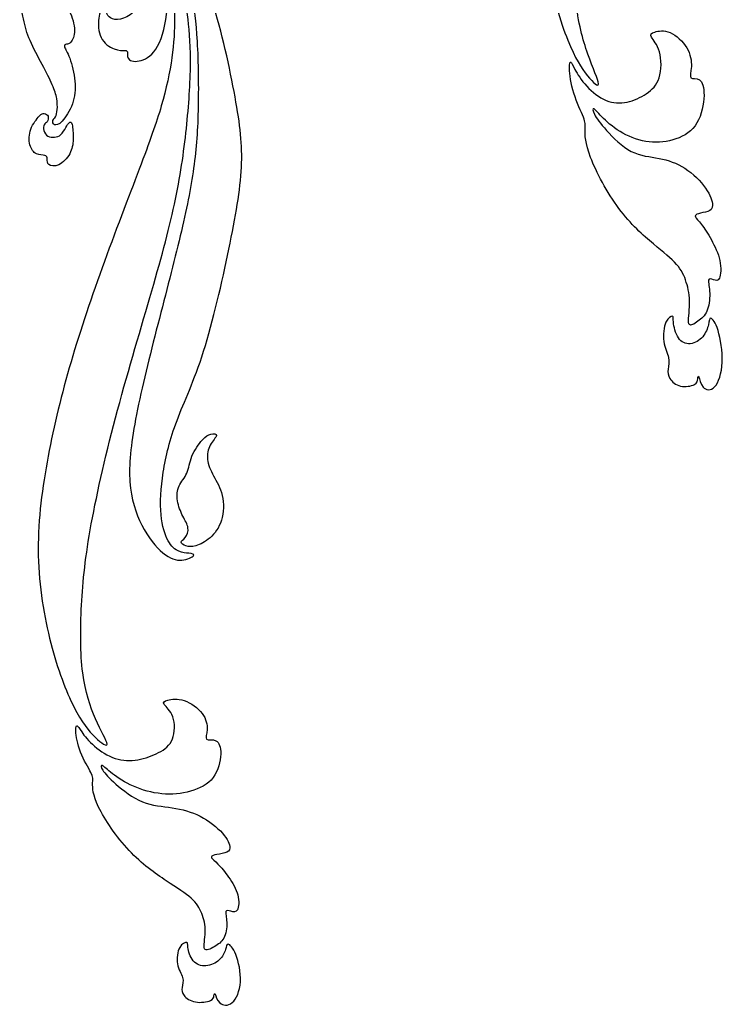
# Model space of a CAD drawing. Extents: x -9.5 to 9.2, y -1.7 to 27.8.
# Drawn here: x -3.43 to 2.39, y 5.19 to 13.33 of the extents above; entities that cross this region are included whole.
import ezdxf

# ---------------------------------------------------------------- set-up
doc = ezdxf.new("R2010")
doc.units = 0
doc.header["$MEASUREMENT"] = 0
doc.layers.add('LAYER_1', color=7, linetype='CONTINUOUS')

msp = doc.modelspace()

# ---------------------------------------------------------------- linework, layer by layer
at = {"layer": 'LAYER_1', "color": 250}
for points, knots in [([(1.53149, 20.9647), (1.53225, 21.03398), (1.57915, 21.00722), (1.64874, 20.93126), (1.64874, 20.93126), (1.71834, 20.8553), (1.81063, 20.73013), (1.90064, 20.57916), (1.90064, 20.57916), (1.99066, 20.42819), (2.07841, 20.25141), (2.15291, 19.98054), (2.15291, 19.98054), (2.22742, 19.70965), (2.2887, 19.34465), (2.32841, 19.06947), (2.32841, 19.06947), (2.36813, 18.79429), (2.38628, 18.60892), (2.37759, 18.38868), (2.37759, 18.38868), (2.36889, 18.16844), (2.33333, 17.91332), (2.28114, 17.59562), (2.28114, 17.59562), (2.22894, 17.27791), (2.1601, 16.89762), (2.08748, 16.60811), (2.08748, 16.60811), (2.01487, 16.3186), (1.93846, 16.11985), (1.884, 15.93831), (1.884, 15.93831), (1.82954, 15.75676), (1.79701, 15.59242), (1.7781, 15.4381), (1.7781, 15.4381), (1.75919, 15.28379), (1.75389, 15.13951), (1.76183, 15.02629), (1.76183, 15.02629), (1.76977, 14.91306), (1.79095, 14.83089), (1.81591, 14.77452), (1.81591, 14.77452), (1.84088, 14.71815), (1.86963, 14.68757), (1.89724, 14.6718), (1.89724, 14.6718), (1.92485, 14.65604), (1.95132, 14.65508), (1.97515, 14.65221), (1.97515, 14.65221), (1.99898, 14.64934), (2.02016, 14.64457), (2.01146, 14.62976), (2.01146, 14.62976), (2.00276, 14.61495), (1.96419, 14.59011), (1.92107, 14.58628), (1.92107, 14.58628), (1.87795, 14.58246), (1.83029, 14.59966), (1.7762, 14.65603), (1.7762, 14.65603), (1.72212, 14.7124), (1.6616, 14.80795), (1.61433, 14.92452), (1.61433, 14.92452), (1.56705, 15.04109), (1.533, 15.17869), (1.52355, 15.34351), (1.52355, 15.34351), (1.5141, 15.50833), (1.52923, 15.7004), (1.56667, 15.94978), (1.56667, 15.94978), (1.60412, 16.19916), (1.66388, 16.50588), (1.72552, 16.81067), (1.72552, 16.81067), (1.78718, 17.11548), (1.85072, 17.41837), (1.89988, 17.67635), (1.89988, 17.67635), (1.94905, 17.93434), (1.98385, 18.14742), (2.00692, 18.34377), (2.00692, 18.34377), (2.03, 18.54012), (2.04134, 18.71976), (2.0455, 18.93713), (2.0455, 18.93713), (2.04966, 19.1545), (2.04663, 19.40963), (2.03794, 19.60502), (2.03794, 19.60502), (2.02924, 19.80042), (2.01486, 19.93611), (1.99709, 20.03596), (1.99709, 20.03596), (1.97932, 20.13581), (1.95813, 20.19983), (1.94414, 20.2304), (1.94414, 20.2304), (1.93014, 20.26098), (1.92333, 20.25811), (1.9222, 20.23852), (1.9222, 20.23852), (1.92107, 20.21894), (1.92561, 20.18262), (1.93355, 20.12243), (1.93355, 20.12243), (1.9415, 20.06223), (1.95284, 19.97815), (1.96419, 19.86349), (1.96419, 19.86349), (1.97553, 19.74883), (1.98688, 19.60359), (1.98726, 19.42444), (1.98726, 19.42444), (1.98764, 19.24528), (1.97704, 19.03221), (1.95889, 18.80575), (1.95889, 18.80575), (1.94074, 18.5793), (1.91501, 18.33946), (1.87228, 18.07909), (1.87228, 18.07909), (1.82954, 17.81872), (1.76978, 17.5378), (1.69073, 17.1924), (1.69073, 17.1924), (1.61168, 16.84699), (1.51334, 16.43707), (1.42862, 16.03768), (1.42862, 16.03768), (1.3439, 15.63828), (1.27279, 15.24939), (1.22741, 14.93646), (1.22741, 14.93646), (1.18202, 14.62354), (1.16234, 14.38657), (1.15251, 14.15153), (1.15251, 14.15153), (1.14267, 13.91648), (1.14267, 13.68334), (1.16159, 13.49654), (1.16159, 13.49654), (1.1805, 13.30974), (1.21832, 13.16928), (1.25993, 13.0508), (1.25993, 13.0508), (1.30153, 12.93232), (1.34692, 12.83581), (1.34805, 12.80571), (1.34805, 12.80571), (1.34919, 12.77561), (1.30607, 12.81192), (1.25728, 12.87211), (1.25728, 12.87211), (1.20849, 12.93231), (1.15403, 13.0164), (1.09427, 13.16545), (1.09427, 13.16545), (1.03451, 13.31451), (0.96945, 13.52854), (0.91726, 13.7827), (0.91726, 13.7827), (0.86507, 14.03687), (0.82572, 14.33116), (0.82081, 14.63023), (0.82081, 14.63023), (0.81589, 14.9293), (0.8454, 15.23315), (0.88851, 15.53509), (0.88851, 15.53509), (0.93163, 15.83702), (0.98837, 16.13706), (1.05871, 16.44711), (1.05871, 16.44711), (1.12906, 16.75717), (1.21303, 17.07726), (1.30947, 17.41407), (1.30947, 17.41407), (1.40592, 17.75088), (1.51485, 18.10442), (1.59466, 18.37052), (1.59466, 18.37052), (1.67446, 18.63663), (1.72515, 18.81531), (1.76372, 18.983), (1.76372, 18.983), (1.8023, 19.15069), (1.82878, 19.30739), (1.84466, 19.4488), (1.84466, 19.4488), (1.86055, 19.59022), (1.86585, 19.71635), (1.86548, 19.83291), (1.86548, 19.83291), (1.86509, 19.94948), (1.85904, 20.05651), (1.84807, 20.14871), (1.84807, 20.14871), (1.8371, 20.24091), (1.82121, 20.31831), (1.80646, 20.36847), (1.80646, 20.36847), (1.79172, 20.41863), (1.7781, 20.44156), (1.77053, 20.44681), (1.77053, 20.44681), (1.76297, 20.45207), (1.76146, 20.43965), (1.76561, 20.40621), (1.76561, 20.40621), (1.76978, 20.37277), (1.77962, 20.3183), (1.79134, 20.24569), (1.79134, 20.24569), (1.80306, 20.17307), (1.81668, 20.08229), (1.81176, 19.96237), (1.81176, 19.96237), (1.80684, 19.84246), (1.78339, 19.6934), (1.74898, 19.59547), (1.74898, 19.59547), (1.71456, 19.49753), (1.66917, 19.45071), (1.6253, 19.42874), (1.6253, 19.42874), (1.58143, 19.40676), (1.53906, 19.40963), (1.52015, 19.4273), (1.52015, 19.4273), (1.50124, 19.44498), (1.50578, 19.47747), (1.50541, 19.49562), (1.50541, 19.49562), (1.50502, 19.51378), (1.49972, 19.51761), (1.48309, 19.51808), (1.48309, 19.51808), (1.46645, 19.51856), (1.43845, 19.51568), (1.4029, 19.53288), (1.4029, 19.53288), (1.36735, 19.55008), (1.32423, 19.58735), (1.30229, 19.64372), (1.30229, 19.64372), (1.28036, 19.7001), (1.2796, 19.77559), (1.28527, 19.831), (1.28527, 19.831), (1.29094, 19.88642), (1.30305, 19.92178), (1.3125, 19.93324), (1.3125, 19.93324), (1.32195, 19.94471), (1.32877, 19.93228), (1.33331, 19.91795), (1.33331, 19.91795), (1.33784, 19.90362), (1.34011, 19.88737), (1.34767, 19.87017), (1.34767, 19.87017), (1.35524, 19.85297), (1.3681, 19.83482), (1.38966, 19.82528), (1.38966, 19.82528), (1.41121, 19.81572), (1.44148, 19.81476), (1.47438, 19.83005), (1.47438, 19.83005), (1.50729, 19.84534), (1.54284, 19.87687), (1.57197, 19.91986), (1.57197, 19.91986), (1.60109, 19.96286), (1.62378, 20.01734), (1.63815, 20.08135), (1.63815, 20.08135), (1.65253, 20.14537), (1.65858, 20.21894), (1.65442, 20.30111), (1.65442, 20.30111), (1.65026, 20.38328), (1.63589, 20.47406), (1.60601, 20.60209), (1.60601, 20.60209), (1.57612, 20.73013), (1.53074, 20.89543), (1.53149, 20.9647)], [0, 0, 0, 0, 0.0133333, 0.0133333, 0.0133333, 0.0133333, 0.0266667, 0.0266667, 0.0266667, 0.0266667, 0.04, 0.04, 0.04, 0.04, 0.0533333, 0.0533333, 0.0533333, 0.0533333, 0.0666667, 0.0666667, 0.0666667, 0.0666667, 0.08, 0.08, 0.08, 0.08, 0.0933333, 0.0933333, 0.0933333, 0.0933333, 0.1066667, 0.1066667, 0.1066667, 0.1066667, 0.12, 0.12, 0.12, 0.12, 0.1333333, 0.1333333, 0.1333333, 0.1333333, 0.1466667, 0.1466667, 0.1466667, 0.1466667, 0.16, 0.16, 0.16, 0.16, 0.1733333, 0.1733333, 0.1733333, 0.1733333, 0.1866667, 0.1866667, 0.1866667, 0.1866667, 0.2, 0.2, 0.2, 0.2, 0.2133333, 0.2133333, 0.2133333, 0.2133333, 0.2266667, 0.2266667, 0.2266667, 0.2266667, 0.24, 0.24, 0.24, 0.24, 0.2533333, 0.2533333, 0.2533333, 0.2533333, 0.2666667, 0.2666667, 0.2666667, 0.2666667, 0.28, 0.28, 0.28, 0.28, 0.2933333, 0.2933333, 0.2933333, 0.2933333, 0.3066667, 0.3066667, 0.3066667, 0.3066667, 0.32, 0.32, 0.32, 0.32, 0.3333333, 0.3333333, 0.3333333, 0.3333333, 0.3466667, 0.3466667, 0.3466667, 0.3466667, 0.36, 0.36, 0.36, 0.36, 0.3733333, 0.3733333, 0.3733333, 0.3733333, 0.3866667, 0.3866667, 0.3866667, 0.3866667, 0.4, 0.4, 0.4, 0.4, 0.4133333, 0.4133333, 0.4133333, 0.4133333, 0.4266667, 0.4266667, 0.4266667, 0.4266667, 0.44, 0.44, 0.44, 0.44, 0.4533333, 0.4533333, 0.4533333, 0.4533333, 0.4666667, 0.4666667, 0.4666667, 0.4666667, 0.48, 0.48, 0.48, 0.48, 0.4933333, 0.4933333, 0.4933333, 0.4933333, 0.5066667, 0.5066667, 0.5066667, 0.5066667, 0.52, 0.52, 0.52, 0.52, 0.5333333, 0.5333333, 0.5333333, 0.5333333, 0.5466667, 0.5466667, 0.5466667, 0.5466667, 0.56, 0.56, 0.56, 0.56, 0.5733333, 0.5733333, 0.5733333, 0.5733333, 0.5866667, 0.5866667, 0.5866667, 0.5866667, 0.6, 0.6, 0.6, 0.6, 0.6133333, 0.6133333, 0.6133333, 0.6133333, 0.6266667, 0.6266667, 0.6266667, 0.6266667, 0.64, 0.64, 0.64, 0.64, 0.6533333, 0.6533333, 0.6533333, 0.6533333, 0.6666667, 0.6666667, 0.6666667, 0.6666667, 0.68, 0.68, 0.68, 0.68, 0.6933333, 0.6933333, 0.6933333, 0.6933333, 0.7066667, 0.7066667, 0.7066667, 0.7066667, 0.72, 0.72, 0.72, 0.72, 0.7333333, 0.7333333, 0.7333333, 0.7333333, 0.7466667, 0.7466667, 0.7466667, 0.7466667, 0.76, 0.76, 0.76, 0.76, 0.7733333, 0.7733333, 0.7733333, 0.7733333, 0.7866667, 0.7866667, 0.7866667, 0.7866667, 0.8, 0.8, 0.8, 0.8, 0.8133333, 0.8133333, 0.8133333, 0.8133333, 0.8266667, 0.8266667, 0.8266667, 0.8266667, 0.84, 0.84, 0.84, 0.84, 0.8533333, 0.8533333, 0.8533333, 0.8533333, 0.8666667, 0.8666667, 0.8666667, 0.8666667, 0.88, 0.88, 0.88, 0.88, 0.8933333, 0.8933333, 0.8933333, 0.8933333, 0.9066667, 0.9066667, 0.9066667, 0.9066667, 0.92, 0.92, 0.92, 0.92, 0.9333333, 0.9333333, 0.9333333, 0.9333333, 0.9466667, 0.9466667, 0.9466667, 0.9466667, 0.96, 0.96, 0.96, 0.96, 0.9733333, 0.9733333, 0.9733333, 0.9733333, 1, 1, 1, 1]), ([(-2.87937, 14.30472), (-2.93477, 14.30798), (-2.99996, 14.30635), (-3.05455, 14.28762), (-3.05455, 14.28762), (-3.10913, 14.26888), (-3.15314, 14.23302), (-3.18939, 14.20084), (-3.18939, 14.20084), (-3.22565, 14.16866), (-3.25417, 14.14014), (-3.26965, 14.13199), (-3.26965, 14.13199), (-3.28513, 14.12384), (-3.28758, 14.13607), (-3.27862, 14.16132), (-3.27862, 14.16132), (-3.26965, 14.18658), (-3.24928, 14.22488), (-3.21099, 14.26725), (-3.21099, 14.26725), (-3.1727, 14.30961), (-3.11647, 14.35606), (-3.04273, 14.38376), (-3.04273, 14.38376), (-2.96899, 14.41146), (-2.87774, 14.42043), (-2.79423, 14.41921), (-2.79423, 14.41921), (-2.71071, 14.41799), (-2.63494, 14.40657), (-2.57179, 14.38947), (-2.57179, 14.38947), (-2.50865, 14.37236), (-2.45812, 14.34954), (-2.38317, 14.28477), (-2.38317, 14.28477), (-2.30821, 14.21999), (-2.2088, 14.11325), (-2.11185, 13.98451), (-2.11185, 13.98451), (-2.01489, 13.85577), (-1.92037, 13.70503), (-1.84012, 13.47404), (-1.84012, 13.47404), (-1.75986, 13.24304), (-1.69386, 12.93178), (-1.65109, 12.69712), (-1.65109, 12.69712), (-1.60831, 12.46246), (-1.58876, 12.30439), (-1.59812, 12.11658), (-1.59812, 12.11658), (-1.60749, 11.92876), (-1.64579, 11.71121), (-1.70201, 11.44029), (-1.70201, 11.44029), (-1.75823, 11.16937), (-1.83238, 10.84507), (-1.9106, 10.59819), (-1.9106, 10.59819), (-1.98881, 10.35131), (-2.07111, 10.18182), (-2.12977, 10.02701), (-2.12977, 10.02701), (-2.18843, 9.8722), (-2.22347, 9.73205), (-2.24384, 9.60047), (-2.24384, 9.60047), (-2.26421, 9.46888), (-2.26991, 9.34584), (-2.26136, 9.24929), (-2.26136, 9.24929), (-2.25281, 9.15273), (-2.22999, 9.08266), (-2.2031, 9.03459), (-2.2031, 9.03459), (-2.17622, 8.98652), (-2.14525, 8.96044), (-2.11551, 8.94699), (-2.11551, 8.94699), (-2.08577, 8.93355), (-2.05725, 8.93274), (-2.03159, 8.93029), (-2.03159, 8.93029), (-2.00593, 8.92785), (-1.98311, 8.92377), (-1.99247, 8.91115), (-1.99247, 8.91115), (-2.00185, 8.89852), (-2.04341, 8.87733), (-2.08985, 8.87407), (-2.08985, 8.87407), (-2.13629, 8.87081), (-2.18762, 8.88548), (-2.24587, 8.93355), (-2.24587, 8.93355), (-2.30413, 8.98162), (-2.36932, 9.06311), (-2.42024, 9.16251), (-2.42024, 9.16251), (-2.47116, 9.26191), (-2.50783, 9.37925), (-2.51802, 9.5198), (-2.51802, 9.5198), (-2.5282, 9.66035), (-2.5119, 9.82413), (-2.47157, 10.03679), (-2.47157, 10.03679), (-2.43124, 10.24946), (-2.36687, 10.51101), (-2.30047, 10.77093), (-2.30047, 10.77093), (-2.23407, 11.03085), (-2.16562, 11.28914), (-2.11266, 11.50914), (-2.11266, 11.50914), (-2.0597, 11.72914), (-2.02222, 11.91084), (-1.99737, 12.07828), (-1.99737, 12.07828), (-1.97252, 12.24572), (-1.9603, 12.3989), (-1.95582, 12.58427), (-1.95582, 12.58427), (-1.95133, 12.76963), (-1.95459, 12.98719), (-1.96396, 13.15382), (-1.96396, 13.15382), (-1.97333, 13.32045), (-1.98881, 13.43615), (-2.00796, 13.52129), (-2.00796, 13.52129), (-2.02711, 13.60644), (-2.04993, 13.66104), (-2.065, 13.68711), (-2.065, 13.68711), (-2.08007, 13.71318), (-2.0874, 13.71074), (-2.08862, 13.69403), (-2.08862, 13.69403), (-2.08985, 13.67733), (-2.08496, 13.64636), (-2.07641, 13.59503), (-2.07641, 13.59503), (-2.06785, 13.5437), (-2.05563, 13.472), (-2.04341, 13.37423), (-2.04341, 13.37423), (-2.03119, 13.27645), (-2.01896, 13.15259), (-2.01855, 12.99982), (-2.01855, 12.99982), (-2.01814, 12.84704), (-2.02956, 12.66534), (-2.04911, 12.47224), (-2.04911, 12.47224), (-2.06866, 12.27913), (-2.09637, 12.07461), (-2.1424, 11.85258), (-2.1424, 11.85258), (-2.18843, 11.63055), (-2.2528, 11.39099), (-2.33794, 11.09644), (-2.33794, 11.09644), (-2.42309, 10.80189), (-2.52901, 10.45234), (-2.62027, 10.11175), (-2.62027, 10.11175), (-2.71152, 9.77117), (-2.78812, 9.43954), (-2.837, 9.1727), (-2.837, 9.1727), (-2.88589, 8.90585), (-2.90708, 8.70377), (-2.91766, 8.50334), (-2.91766, 8.50334), (-2.92826, 8.3029), (-2.92826, 8.10408), (-2.90789, 7.94479), (-2.90789, 7.94479), (-2.88752, 7.7855), (-2.84677, 7.66572), (-2.80196, 7.56468), (-2.80196, 7.56468), (-2.75715, 7.46365), (-2.70826, 7.38135), (-2.70705, 7.35568), (-2.70705, 7.35568), (-2.70582, 7.33001), (-2.75227, 7.36098), (-2.80481, 7.41231), (-2.80481, 7.41231), (-2.85737, 7.46364), (-2.91604, 7.53535), (-2.9804, 7.66246), (-2.9804, 7.66246), (-3.04477, 7.78957), (-3.11484, 7.97208), (-3.17106, 8.18882), (-3.17106, 8.18882), (-3.22728, 8.40556), (-3.26965, 8.65652), (-3.27495, 8.91155), (-3.27495, 8.91155), (-3.28025, 9.16658), (-3.24846, 9.42569), (-3.20202, 9.68317), (-3.20202, 9.68317), (-3.15558, 9.94064), (-3.09447, 10.1965), (-3.0187, 10.4609), (-3.0187, 10.4609), (-2.94292, 10.7253), (-2.85248, 10.99826), (-2.7486, 11.28548), (-2.7486, 11.28548), (-2.64471, 11.57269), (-2.52738, 11.87417), (-2.44143, 12.10109), (-2.44143, 12.10109), (-2.35547, 12.32801), (-2.30087, 12.48038), (-2.25932, 12.62338), (-2.25932, 12.62338), (-2.21777, 12.76637), (-2.18925, 12.90001), (-2.17214, 13.0206), (-2.17214, 13.0206), (-2.15503, 13.14119), (-2.14932, 13.24874), (-2.14973, 13.34815), (-2.14973, 13.34815), (-2.15014, 13.44756), (-2.15666, 13.53881), (-2.16847, 13.61744), (-2.16847, 13.61744), (-2.18028, 13.69607), (-2.1974, 13.76207), (-2.21329, 13.80484), (-2.21329, 13.80484), (-2.22917, 13.84762), (-2.24384, 13.86718), (-2.25199, 13.87166), (-2.25199, 13.87166), (-2.26014, 13.87614), (-2.26177, 13.86555), (-2.25729, 13.83703), (-2.25729, 13.83703), (-2.2528, 13.80851), (-2.24221, 13.76207), (-2.22958, 13.70014), (-2.22958, 13.70014), (-2.21696, 13.63822), (-2.20228, 13.56081), (-2.20758, 13.45855), (-2.20758, 13.45855), (-2.21288, 13.3563), (-2.23814, 13.22918), (-2.27521, 13.14567), (-2.27521, 13.14567), (-2.31228, 13.06215), (-2.36117, 13.02223), (-2.40842, 13.00349), (-2.40842, 13.00349), (-2.45568, 12.98475), (-2.50131, 12.98719), (-2.52168, 13.00227), (-2.52168, 13.00227), (-2.54205, 13.01734), (-2.53716, 13.04505), (-2.53757, 13.06052), (-2.53757, 13.06052), (-2.53798, 13.07601), (-2.54368, 13.07927), (-2.5616, 13.07967), (-2.5616, 13.07967), (-2.57953, 13.08008), (-2.60968, 13.07764), (-2.64797, 13.0923), (-2.64797, 13.0923), (-2.68626, 13.10697), (-2.73271, 13.13875), (-2.75633, 13.18682), (-2.75633, 13.18682), (-2.77996, 13.23489), (-2.78078, 13.29926), (-2.77467, 13.34652), (-2.77467, 13.34652), (-2.76856, 13.39378), (-2.75552, 13.42393), (-2.74534, 13.4337), (-2.74534, 13.4337), (-2.73515, 13.44348), (-2.72782, 13.43289), (-2.72293, 13.42067), (-2.72293, 13.42067), (-2.71804, 13.40844), (-2.7156, 13.39459), (-2.70746, 13.37993), (-2.70746, 13.37993), (-2.69931, 13.36526), (-2.68545, 13.34977), (-2.66224, 13.34163), (-2.66224, 13.34163), (-2.63902, 13.33348), (-2.60642, 13.33267), (-2.57098, 13.3457), (-2.57098, 13.3457), (-2.53554, 13.35874), (-2.49723, 13.38563), (-2.46587, 13.4223), (-2.46587, 13.4223), (-2.4345, 13.45896), (-2.41005, 13.50541), (-2.39458, 13.56), (-2.39458, 13.56), (-2.3791, 13.61459), (-2.37258, 13.67733), (-2.37706, 13.7474), (-2.37706, 13.7474), (-2.38153, 13.81748), (-2.39702, 13.89488), (-2.42268, 13.96658), (-2.42268, 13.96658), (-2.44835, 14.03828), (-2.4842, 14.10429), (-2.53757, 14.15643), (-2.53757, 14.15643), (-2.59093, 14.20858), (-2.66182, 14.24688), (-2.72008, 14.2701), (-2.72008, 14.2701), (-2.77833, 14.29332), (-2.82396, 14.30147), (-2.87937, 14.30472)], [0, 0, 0, 0, 0.0117647, 0.0117647, 0.0117647, 0.0117647, 0.0235294, 0.0235294, 0.0235294, 0.0235294, 0.0352941, 0.0352941, 0.0352941, 0.0352941, 0.0470588, 0.0470588, 0.0470588, 0.0470588, 0.0588235, 0.0588235, 0.0588235, 0.0588235, 0.0705882, 0.0705882, 0.0705882, 0.0705882, 0.0823529, 0.0823529, 0.0823529, 0.0823529, 0.0941176, 0.0941176, 0.0941176, 0.0941176, 0.1058824, 0.1058824, 0.1058824, 0.1058824, 0.1176471, 0.1176471, 0.1176471, 0.1176471, 0.1294118, 0.1294118, 0.1294118, 0.1294118, 0.1411765, 0.1411765, 0.1411765, 0.1411765, 0.1529412, 0.1529412, 0.1529412, 0.1529412, 0.1647059, 0.1647059, 0.1647059, 0.1647059, 0.1764706, 0.1764706, 0.1764706, 0.1764706, 0.1882353, 0.1882353, 0.1882353, 0.1882353, 0.2, 0.2, 0.2, 0.2, 0.2117647, 0.2117647, 0.2117647, 0.2117647, 0.2235294, 0.2235294, 0.2235294, 0.2235294, 0.2352941, 0.2352941, 0.2352941, 0.2352941, 0.2470588, 0.2470588, 0.2470588, 0.2470588, 0.2588235, 0.2588235, 0.2588235, 0.2588235, 0.2705882, 0.2705882, 0.2705882, 0.2705882, 0.2823529, 0.2823529, 0.2823529, 0.2823529, 0.2941176, 0.2941176, 0.2941176, 0.2941176, 0.3058824, 0.3058824, 0.3058824, 0.3058824, 0.3176471, 0.3176471, 0.3176471, 0.3176471, 0.3294118, 0.3294118, 0.3294118, 0.3294118, 0.3411765, 0.3411765, 0.3411765, 0.3411765, 0.3529412, 0.3529412, 0.3529412, 0.3529412, 0.3647059, 0.3647059, 0.3647059, 0.3647059, 0.3764706, 0.3764706, 0.3764706, 0.3764706, 0.3882353, 0.3882353, 0.3882353, 0.3882353, 0.4, 0.4, 0.4, 0.4, 0.4117647, 0.4117647, 0.4117647, 0.4117647, 0.4235294, 0.4235294, 0.4235294, 0.4235294, 0.4352941, 0.4352941, 0.4352941, 0.4352941, 0.4470588, 0.4470588, 0.4470588, 0.4470588, 0.4588235, 0.4588235, 0.4588235, 0.4588235, 0.4705882, 0.4705882, 0.4705882, 0.4705882, 0.4823529, 0.4823529, 0.4823529, 0.4823529, 0.4941176, 0.4941176, 0.4941176, 0.4941176, 0.5058824, 0.5058824, 0.5058824, 0.5058824, 0.5176471, 0.5176471, 0.5176471, 0.5176471, 0.5294118, 0.5294118, 0.5294118, 0.5294118, 0.5411765, 0.5411765, 0.5411765, 0.5411765, 0.5529412, 0.5529412, 0.5529412, 0.5529412, 0.5647059, 0.5647059, 0.5647059, 0.5647059, 0.5764706, 0.5764706, 0.5764706, 0.5764706, 0.5882353, 0.5882353, 0.5882353, 0.5882353, 0.6, 0.6, 0.6, 0.6, 0.6117647, 0.6117647, 0.6117647, 0.6117647, 0.6235294, 0.6235294, 0.6235294, 0.6235294, 0.6352941, 0.6352941, 0.6352941, 0.6352941, 0.6470588, 0.6470588, 0.6470588, 0.6470588, 0.6588235, 0.6588235, 0.6588235, 0.6588235, 0.6705882, 0.6705882, 0.6705882, 0.6705882, 0.6823529, 0.6823529, 0.6823529, 0.6823529, 0.6941176, 0.6941176, 0.6941176, 0.6941176, 0.7058824, 0.7058824, 0.7058824, 0.7058824, 0.7176471, 0.7176471, 0.7176471, 0.7176471, 0.7294118, 0.7294118, 0.7294118, 0.7294118, 0.7411765, 0.7411765, 0.7411765, 0.7411765, 0.7529412, 0.7529412, 0.7529412, 0.7529412, 0.7647059, 0.7647059, 0.7647059, 0.7647059, 0.7764706, 0.7764706, 0.7764706, 0.7764706, 0.7882353, 0.7882353, 0.7882353, 0.7882353, 0.8, 0.8, 0.8, 0.8, 0.8117647, 0.8117647, 0.8117647, 0.8117647, 0.8235294, 0.8235294, 0.8235294, 0.8235294, 0.8352941, 0.8352941, 0.8352941, 0.8352941, 0.8470588, 0.8470588, 0.8470588, 0.8470588, 0.8588235, 0.8588235, 0.8588235, 0.8588235, 0.8705882, 0.8705882, 0.8705882, 0.8705882, 0.8823529, 0.8823529, 0.8823529, 0.8823529, 0.8941176, 0.8941176, 0.8941176, 0.8941176, 0.9058824, 0.9058824, 0.9058824, 0.9058824, 0.9176471, 0.9176471, 0.9176471, 0.9176471, 0.9294118, 0.9294118, 0.9294118, 0.9294118, 0.9411765, 0.9411765, 0.9411765, 0.9411765, 0.9529412, 0.9529412, 0.9529412, 0.9529412, 0.9647059, 0.9647059, 0.9647059, 0.9647059, 0.9764706, 0.9764706, 0.9764706, 0.9764706, 1, 1, 1, 1]), ([(-3.13744, 14.18311), (-3.17757, 14.15398), (-3.24357, 14.10589), (-3.29367, 14.03562), (-3.29367, 14.03562), (-3.34378, 13.96535), (-3.37801, 13.87286), (-3.39899, 13.78874), (-3.39899, 13.78874), (-3.41997, 13.70461), (-3.42771, 13.62882), (-3.42526, 13.55366), (-3.42526, 13.55366), (-3.42282, 13.4785), (-3.41019, 13.40394), (-3.39675, 13.34018), (-3.39675, 13.34018), (-3.3833, 13.27643), (-3.36904, 13.22346), (-3.34236, 13.16133), (-3.34236, 13.16133), (-3.31568, 13.09921), (-3.27656, 13.02791), (-3.24255, 12.96395), (-3.24255, 12.96395), (-3.20853, 12.89998), (-3.17961, 12.84335), (-3.15965, 12.79732), (-3.15965, 12.79732), (-3.13969, 12.75128), (-3.12868, 12.71584), (-3.12277, 12.68243), (-3.12277, 12.68243), (-3.11687, 12.64903), (-3.11605, 12.61765), (-3.11829, 12.59199), (-3.11829, 12.59199), (-3.12053, 12.56632), (-3.12583, 12.54635), (-3.13337, 12.53352), (-3.13337, 12.53352), (-3.14091, 12.52069), (-3.15068, 12.51499), (-3.15394, 12.50317), (-3.15394, 12.50317), (-3.1572, 12.49136), (-3.15394, 12.47343), (-3.14111, 12.46732), (-3.14111, 12.46732), (-3.12828, 12.46121), (-3.10587, 12.46691), (-3.07735, 12.49686), (-3.07735, 12.49686), (-3.04884, 12.5268), (-3.0142, 12.58099), (-2.99343, 12.63904), (-2.99343, 12.63904), (-2.97265, 12.6971), (-2.96572, 12.75902), (-2.97163, 12.82604), (-2.97163, 12.82604), (-2.97754, 12.89305), (-2.99628, 12.96517), (-3.01502, 13.01528), (-3.01502, 13.01528), (-3.03376, 13.06539), (-3.0525, 13.0935), (-3.05739, 13.10939), (-3.05739, 13.10939), (-3.06228, 13.12527), (-3.05331, 13.12894), (-3.04252, 13.13098), (-3.04252, 13.13098), (-3.03172, 13.13301), (-3.01909, 13.13343), (-3.00504, 13.14993), (-3.00504, 13.14993), (-2.99098, 13.16642), (-2.9755, 13.19902), (-2.97591, 13.24628), (-2.97591, 13.24628), (-2.97632, 13.29353), (-2.99261, 13.35546), (-3.01868, 13.40475), (-3.01868, 13.40475), (-3.04476, 13.45405), (-3.08061, 13.49072), (-3.11218, 13.53512), (-3.11218, 13.53512), (-3.14375, 13.57953), (-3.17105, 13.63169), (-3.18857, 13.68159), (-3.18857, 13.68159), (-3.20609, 13.7315), (-3.21383, 13.77916), (-3.20813, 13.83518), (-3.20813, 13.83518), (-3.20242, 13.8912), (-3.18327, 13.95557), (-3.16637, 14.00384), (-3.16637, 14.00384), (-3.14946, 14.05212), (-3.13479, 14.08431), (-3.10729, 14.12016), (-3.10729, 14.12016), (-3.07979, 14.15601), (-3.03946, 14.19553), (-3.02276, 14.21752), (-3.02276, 14.21752), (-3.00605, 14.23952), (-3.01298, 14.24401), (-3.02459, 14.2436), (-3.02459, 14.2436), (-3.0362, 14.24319), (-3.0525, 14.2379), (-3.06778, 14.23016), (-3.06778, 14.23016), (-3.08305, 14.22242), (-3.09732, 14.21223), (-3.13744, 14.18311)], [0, 0, 0, 0, 0.0322581, 0.0322581, 0.0322581, 0.0322581, 0.0645161, 0.0645161, 0.0645161, 0.0645161, 0.0967742, 0.0967742, 0.0967742, 0.0967742, 0.1290323, 0.1290323, 0.1290323, 0.1290323, 0.1612903, 0.1612903, 0.1612903, 0.1612903, 0.1935484, 0.1935484, 0.1935484, 0.1935484, 0.2258065, 0.2258065, 0.2258065, 0.2258065, 0.2580645, 0.2580645, 0.2580645, 0.2580645, 0.2903226, 0.2903226, 0.2903226, 0.2903226, 0.3225806, 0.3225806, 0.3225806, 0.3225806, 0.3548387, 0.3548387, 0.3548387, 0.3548387, 0.3870968, 0.3870968, 0.3870968, 0.3870968, 0.4193548, 0.4193548, 0.4193548, 0.4193548, 0.4516129, 0.4516129, 0.4516129, 0.4516129, 0.483871, 0.483871, 0.483871, 0.483871, 0.516129, 0.516129, 0.516129, 0.516129, 0.5483871, 0.5483871, 0.5483871, 0.5483871, 0.5806452, 0.5806452, 0.5806452, 0.5806452, 0.6129032, 0.6129032, 0.6129032, 0.6129032, 0.6451613, 0.6451613, 0.6451613, 0.6451613, 0.6774194, 0.6774194, 0.6774194, 0.6774194, 0.7096774, 0.7096774, 0.7096774, 0.7096774, 0.7419355, 0.7419355, 0.7419355, 0.7419355, 0.7741935, 0.7741935, 0.7741935, 0.7741935, 0.8064516, 0.8064516, 0.8064516, 0.8064516, 0.8387097, 0.8387097, 0.8387097, 0.8387097, 0.8709677, 0.8709677, 0.8709677, 0.8709677, 0.9032258, 0.9032258, 0.9032258, 0.9032258, 0.9354839, 0.9354839, 0.9354839, 0.9354839, 1, 1, 1, 1]), ([(1.10827, 12.93186), (1.11016, 12.88599), (1.12075, 12.80477), (1.14495, 12.7269), (1.14495, 12.7269), (1.16916, 12.64903), (1.20699, 12.57449), (1.22438, 12.52959), (1.22438, 12.52959), (1.24178, 12.48468), (1.23875, 12.46939), (1.23762, 12.42735), (1.23762, 12.42735), (1.23649, 12.38531), (1.23724, 12.31651), (1.28301, 12.19708), (1.28301, 12.19708), (1.32877, 12.07764), (1.41955, 11.90756), (1.51675, 11.77666), (1.51675, 11.77666), (1.61395, 11.64575), (1.71759, 11.55403), (1.80155, 11.48332), (1.80155, 11.48332), (1.88552, 11.41262), (1.94982, 11.36292), (1.99256, 11.31468), (1.99256, 11.31468), (2.0353, 11.26643), (2.05648, 11.2196), (2.07312, 11.16657), (2.07312, 11.16657), (2.08976, 11.11354), (2.10187, 11.0543), (2.10073, 10.98837), (2.10073, 10.98837), (2.0996, 10.92245), (2.08522, 10.84982), (2.09505, 10.82498), (2.09505, 10.82498), (2.10489, 10.80014), (2.13893, 10.82307), (2.16918, 10.84553), (2.16918, 10.84553), (2.19944, 10.86798), (2.22592, 10.88996), (2.24294, 10.92913), (2.24294, 10.92913), (2.25996, 10.96831), (2.26753, 11.02468), (2.26602, 11.07437), (2.26602, 11.07437), (2.2645, 11.12405), (2.25391, 11.16705), (2.25731, 11.18473), (2.25731, 11.18473), (2.26072, 11.2024), (2.27812, 11.19476), (2.29665, 11.18807), (2.29665, 11.18807), (2.31518, 11.18138), (2.33485, 11.17565), (2.34657, 11.20192), (2.34657, 11.20192), (2.3583, 11.2282), (2.36208, 11.28649), (2.3496, 11.34573), (2.3496, 11.34573), (2.33712, 11.40497), (2.30837, 11.46517), (2.27963, 11.51724), (2.27963, 11.51724), (2.25089, 11.56931), (2.22213, 11.61327), (2.19793, 11.64432), (2.19793, 11.64432), (2.17373, 11.67537), (2.15405, 11.69353), (2.14876, 11.70643), (2.14876, 11.70643), (2.14347, 11.71933), (2.15255, 11.72697), (2.17297, 11.73318), (2.17297, 11.73318), (2.19339, 11.73939), (2.22517, 11.74417), (2.24937, 11.75229), (2.24937, 11.75229), (2.27358, 11.76041), (2.29022, 11.77188), (2.28984, 11.80341), (2.28984, 11.80341), (2.28946, 11.83494), (2.27206, 11.88654), (2.23197, 11.94387), (2.23197, 11.94387), (2.19188, 12.00119), (2.1291, 12.06427), (2.06177, 12.10773), (2.06177, 12.10773), (1.99445, 12.15121), (1.92258, 12.1751), (1.8477, 12.18943), (1.8477, 12.18943), (1.77281, 12.20376), (1.69489, 12.20854), (1.61887, 12.24771), (1.61887, 12.24771), (1.54285, 12.28689), (1.46871, 12.36047), (1.41576, 12.41923), (1.41576, 12.41923), (1.36281, 12.47799), (1.33104, 12.52195), (1.31516, 12.55348), (1.31516, 12.55348), (1.29927, 12.585), (1.29927, 12.60412), (1.31175, 12.59743), (1.31175, 12.59743), (1.32423, 12.59074), (1.3492, 12.55825), (1.38929, 12.51908), (1.38929, 12.51908), (1.42938, 12.47991), (1.4846, 12.43403), (1.55003, 12.39773), (1.55003, 12.39773), (1.61547, 12.36142), (1.69111, 12.33466), (1.76676, 12.32559), (1.76676, 12.32559), (1.8424, 12.31651), (1.91804, 12.32511), (1.98764, 12.34995), (1.98764, 12.34995), (2.05723, 12.3748), (2.12077, 12.41589), (2.16086, 12.48229), (2.16086, 12.48229), (2.20096, 12.5487), (2.2176, 12.64043), (2.21911, 12.70874), (2.21911, 12.70874), (2.22063, 12.77706), (2.20701, 12.82197), (2.18243, 12.83821), (2.18243, 12.83821), (2.15784, 12.85446), (2.12228, 12.84204), (2.11094, 12.85398), (2.11094, 12.85398), (2.09959, 12.86592), (2.11245, 12.90223), (2.11472, 12.94809), (2.11472, 12.94809), (2.11699, 12.99395), (2.10867, 13.04938), (2.0769, 13.10241), (2.0769, 13.10241), (2.04513, 13.15544), (1.98991, 13.20608), (1.93885, 13.22758), (1.93885, 13.22758), (1.88779, 13.24907), (1.84089, 13.24143), (1.81252, 13.23236), (1.81252, 13.23236), (1.78416, 13.22328), (1.77432, 13.21276), (1.7868, 13.18984), (1.7868, 13.18984), (1.79928, 13.16691), (1.83408, 13.13155), (1.85148, 13.06944), (1.85148, 13.06944), (1.86888, 13.00734), (1.86888, 12.91847), (1.84921, 12.85541), (1.84921, 12.85541), (1.82954, 12.79235), (1.7902, 12.75508), (1.74293, 12.72355), (1.74293, 12.72355), (1.69565, 12.69203), (1.64043, 12.66622), (1.58369, 12.65428), (1.58369, 12.65428), (1.52696, 12.64234), (1.46871, 12.64425), (1.41122, 12.66766), (1.41122, 12.66766), (1.35374, 12.69106), (1.297, 12.73598), (1.252, 12.78518), (1.252, 12.78518), (1.20699, 12.83439), (1.1737, 12.8879), (1.15366, 12.92421), (1.15366, 12.92421), (1.13361, 12.96052), (1.1268, 12.97963), (1.12, 12.98392), (1.12, 12.98392), (1.11319, 12.98823), (1.10638, 12.97772), (1.10827, 12.93186)], [0, 0, 0, 0, 0.0188679, 0.0188679, 0.0188679, 0.0188679, 0.0377358, 0.0377358, 0.0377358, 0.0377358, 0.0566038, 0.0566038, 0.0566038, 0.0566038, 0.0754717, 0.0754717, 0.0754717, 0.0754717, 0.0943396, 0.0943396, 0.0943396, 0.0943396, 0.1132075, 0.1132075, 0.1132075, 0.1132075, 0.1320755, 0.1320755, 0.1320755, 0.1320755, 0.1509434, 0.1509434, 0.1509434, 0.1509434, 0.1698113, 0.1698113, 0.1698113, 0.1698113, 0.1886792, 0.1886792, 0.1886792, 0.1886792, 0.2075472, 0.2075472, 0.2075472, 0.2075472, 0.2264151, 0.2264151, 0.2264151, 0.2264151, 0.245283, 0.245283, 0.245283, 0.245283, 0.2641509, 0.2641509, 0.2641509, 0.2641509, 0.2830189, 0.2830189, 0.2830189, 0.2830189, 0.3018868, 0.3018868, 0.3018868, 0.3018868, 0.3207547, 0.3207547, 0.3207547, 0.3207547, 0.3396226, 0.3396226, 0.3396226, 0.3396226, 0.3584906, 0.3584906, 0.3584906, 0.3584906, 0.3773585, 0.3773585, 0.3773585, 0.3773585, 0.3962264, 0.3962264, 0.3962264, 0.3962264, 0.4150943, 0.4150943, 0.4150943, 0.4150943, 0.4339623, 0.4339623, 0.4339623, 0.4339623, 0.4528302, 0.4528302, 0.4528302, 0.4528302, 0.4716981, 0.4716981, 0.4716981, 0.4716981, 0.490566, 0.490566, 0.490566, 0.490566, 0.509434, 0.509434, 0.509434, 0.509434, 0.5283019, 0.5283019, 0.5283019, 0.5283019, 0.5471698, 0.5471698, 0.5471698, 0.5471698, 0.5660377, 0.5660377, 0.5660377, 0.5660377, 0.5849057, 0.5849057, 0.5849057, 0.5849057, 0.6037736, 0.6037736, 0.6037736, 0.6037736, 0.6226415, 0.6226415, 0.6226415, 0.6226415, 0.6415094, 0.6415094, 0.6415094, 0.6415094, 0.6603774, 0.6603774, 0.6603774, 0.6603774, 0.6792453, 0.6792453, 0.6792453, 0.6792453, 0.6981132, 0.6981132, 0.6981132, 0.6981132, 0.7169811, 0.7169811, 0.7169811, 0.7169811, 0.7358491, 0.7358491, 0.7358491, 0.7358491, 0.754717, 0.754717, 0.754717, 0.754717, 0.7735849, 0.7735849, 0.7735849, 0.7735849, 0.7924528, 0.7924528, 0.7924528, 0.7924528, 0.8113208, 0.8113208, 0.8113208, 0.8113208, 0.8301887, 0.8301887, 0.8301887, 0.8301887, 0.8490566, 0.8490566, 0.8490566, 0.8490566, 0.8679245, 0.8679245, 0.8679245, 0.8679245, 0.8867925, 0.8867925, 0.8867925, 0.8867925, 0.9056604, 0.9056604, 0.9056604, 0.9056604, 0.9245283, 0.9245283, 0.9245283, 0.9245283, 0.9433962, 0.9433962, 0.9433962, 0.9433962, 0.9622642, 0.9622642, 0.9622642, 0.9622642, 1, 1, 1, 1]), ([(-3.26638, 12.53781), (-3.28716, 12.51622), (-3.31976, 12.47547), (-3.33625, 12.43107), (-3.33625, 12.43107), (-3.35275, 12.38666), (-3.35316, 12.33858), (-3.34359, 12.30172), (-3.34359, 12.30172), (-3.33401, 12.26485), (-3.31445, 12.23918), (-3.29022, 12.22757), (-3.29022, 12.22757), (-3.26598, 12.21596), (-3.23705, 12.2184), (-3.22096, 12.21392), (-3.22096, 12.21392), (-3.20487, 12.20944), (-3.20161, 12.19803), (-3.201, 12.18337), (-3.201, 12.18337), (-3.20038, 12.1687), (-3.20243, 12.15077), (-3.18715, 12.13876), (-3.18715, 12.13876), (-3.17187, 12.12674), (-3.13928, 12.12063), (-3.10526, 12.13651), (-3.10526, 12.13651), (-3.07125, 12.1524), (-3.0358, 12.19029), (-3.01502, 12.22818), (-3.01502, 12.22818), (-2.99425, 12.26607), (-2.98813, 12.30396), (-2.98691, 12.34836), (-2.98691, 12.34836), (-2.98569, 12.39277), (-2.98936, 12.44369), (-2.99567, 12.46834), (-2.99567, 12.46834), (-3.00199, 12.49299), (-3.01095, 12.49136), (-3.0195, 12.48383), (-3.0195, 12.48383), (-3.02806, 12.47629), (-3.03621, 12.46284), (-3.04721, 12.4439), (-3.04721, 12.4439), (-3.0582, 12.42496), (-3.07206, 12.40051), (-3.08815, 12.38605), (-3.08815, 12.38605), (-3.10424, 12.37159), (-3.12257, 12.3671), (-3.14131, 12.36547), (-3.14131, 12.36547), (-3.16005, 12.36384), (-3.1792, 12.36507), (-3.19509, 12.37423), (-3.19509, 12.37423), (-3.21098, 12.3834), (-3.22361, 12.40051), (-3.2289, 12.41884), (-3.2289, 12.41884), (-3.2342, 12.43718), (-3.23216, 12.45674), (-3.22605, 12.46753), (-3.22605, 12.46753), (-3.21994, 12.47832), (-3.20976, 12.48037), (-3.20202, 12.49177), (-3.20202, 12.49177), (-3.19428, 12.50318), (-3.18898, 12.52395), (-3.19366, 12.5376), (-3.19366, 12.5376), (-3.19835, 12.55125), (-3.21302, 12.55777), (-3.22483, 12.5598), (-3.22483, 12.5598), (-3.23665, 12.56184), (-3.24561, 12.5594), (-3.26638, 12.53781)], [0, 0, 0, 0, 0.0454545, 0.0454545, 0.0454545, 0.0454545, 0.0909091, 0.0909091, 0.0909091, 0.0909091, 0.1363636, 0.1363636, 0.1363636, 0.1363636, 0.1818182, 0.1818182, 0.1818182, 0.1818182, 0.2272727, 0.2272727, 0.2272727, 0.2272727, 0.2727273, 0.2727273, 0.2727273, 0.2727273, 0.3181818, 0.3181818, 0.3181818, 0.3181818, 0.3636364, 0.3636364, 0.3636364, 0.3636364, 0.4090909, 0.4090909, 0.4090909, 0.4090909, 0.4545455, 0.4545455, 0.4545455, 0.4545455, 0.5, 0.5, 0.5, 0.5, 0.5454545, 0.5454545, 0.5454545, 0.5454545, 0.5909091, 0.5909091, 0.5909091, 0.5909091, 0.6363636, 0.6363636, 0.6363636, 0.6363636, 0.6818182, 0.6818182, 0.6818182, 0.6818182, 0.7272727, 0.7272727, 0.7272727, 0.7272727, 0.7727273, 0.7727273, 0.7727273, 0.7727273, 0.8181818, 0.8181818, 0.8181818, 0.8181818, 0.8636364, 0.8636364, 0.8636364, 0.8636364, 0.9090909, 0.9090909, 0.9090909, 0.9090909, 1, 1, 1, 1]), ([(1.96683, 10.8379), (1.97024, 10.80302), (1.9831, 10.74569), (2.00768, 10.7089), (2.00768, 10.7089), (2.03226, 10.67212), (2.06858, 10.65587), (2.10602, 10.65969), (2.10602, 10.65969), (2.14346, 10.66352), (2.18205, 10.68741), (2.20814, 10.71798), (2.20814, 10.71798), (2.23424, 10.74855), (2.24785, 10.78583), (2.25504, 10.81687), (2.25504, 10.81687), (2.26223, 10.84793), (2.26298, 10.87278), (2.27584, 10.86991), (2.27584, 10.86991), (2.2887, 10.86704), (2.31367, 10.83646), (2.33485, 10.7691), (2.33485, 10.7691), (2.35602, 10.70174), (2.37343, 10.59759), (2.36927, 10.50682), (2.36927, 10.50682), (2.36511, 10.41605), (2.33938, 10.33865), (2.30686, 10.30377), (2.30686, 10.30377), (2.27433, 10.2689), (2.23499, 10.27654), (2.21192, 10.30186), (2.21192, 10.30186), (2.18885, 10.32718), (2.18205, 10.37019), (2.17713, 10.385), (2.17713, 10.385), (2.17221, 10.3998), (2.16918, 10.38643), (2.1673, 10.37066), (2.1673, 10.37066), (2.1654, 10.35489), (2.16465, 10.33674), (2.13969, 10.32337), (2.13969, 10.32337), (2.11472, 10.30999), (2.06555, 10.30138), (2.02546, 10.31046), (2.02546, 10.31046), (1.98537, 10.31954), (1.95435, 10.3463), (1.93771, 10.37209), (1.93771, 10.37209), (1.92107, 10.39789), (1.9188, 10.42274), (1.9222, 10.45092), (1.9222, 10.45092), (1.9256, 10.4791), (1.93469, 10.51064), (1.92712, 10.54695), (1.92712, 10.54695), (1.91956, 10.58325), (1.89534, 10.62435), (1.8874, 10.67832), (1.8874, 10.67832), (1.87946, 10.73231), (1.88778, 10.7992), (1.90518, 10.8379), (1.90518, 10.8379), (1.92258, 10.87659), (1.94906, 10.8871), (1.95927, 10.88615), (1.95927, 10.88615), (1.96948, 10.88519), (1.96343, 10.87277), (1.96683, 10.8379)], [0, 0, 0, 0, 0.047619, 0.047619, 0.047619, 0.047619, 0.0952381, 0.0952381, 0.0952381, 0.0952381, 0.1428571, 0.1428571, 0.1428571, 0.1428571, 0.1904762, 0.1904762, 0.1904762, 0.1904762, 0.2380952, 0.2380952, 0.2380952, 0.2380952, 0.2857143, 0.2857143, 0.2857143, 0.2857143, 0.3333333, 0.3333333, 0.3333333, 0.3333333, 0.3809524, 0.3809524, 0.3809524, 0.3809524, 0.4285714, 0.4285714, 0.4285714, 0.4285714, 0.4761905, 0.4761905, 0.4761905, 0.4761905, 0.5238095, 0.5238095, 0.5238095, 0.5238095, 0.5714286, 0.5714286, 0.5714286, 0.5714286, 0.6190476, 0.6190476, 0.6190476, 0.6190476, 0.6666667, 0.6666667, 0.6666667, 0.6666667, 0.7142857, 0.7142857, 0.7142857, 0.7142857, 0.7619048, 0.7619048, 0.7619048, 0.7619048, 0.8095238, 0.8095238, 0.8095238, 0.8095238, 0.8571429, 0.8571429, 0.8571429, 0.8571429, 0.9047619, 0.9047619, 0.9047619, 0.9047619, 1, 1, 1, 1]), ([(-1.92118, 9.86466), (-1.94929, 9.83309), (-1.98597, 9.78216), (-2.00654, 9.73185), (-2.00654, 9.73185), (-2.02711, 9.68154), (-2.0316, 9.63183), (-2.0487, 9.59191), (-2.0487, 9.59191), (-2.06581, 9.55198), (-2.09555, 9.52183), (-2.11225, 9.48598), (-2.11225, 9.48598), (-2.12895, 9.45013), (-2.13263, 9.40858), (-2.1255, 9.36478), (-2.1255, 9.36478), (-2.11837, 9.32099), (-2.10044, 9.27495), (-2.08171, 9.23747), (-2.08171, 9.23747), (-2.06296, 9.19998), (-2.0434, 9.17106), (-2.03933, 9.14112), (-2.03933, 9.14112), (-2.03525, 9.11118), (-2.04667, 9.08021), (-2.06153, 9.06066), (-2.06153, 9.06066), (-2.0764, 9.0411), (-2.09474, 9.03295), (-2.09514, 9.02256), (-2.09514, 9.02256), (-2.09555, 9.01218), (-2.07803, 8.99954), (-2.05624, 8.99201), (-2.05624, 8.99201), (-2.03445, 8.98447), (-2.00836, 8.98203), (-1.97374, 8.992), (-1.97374, 8.992), (-1.93912, 9.00199), (-1.89592, 9.0244), (-1.85682, 9.05903), (-1.85682, 9.05903), (-1.81771, 9.09365), (-1.78267, 9.14051), (-1.76373, 9.20304), (-1.76373, 9.20304), (-1.74479, 9.26558), (-1.74193, 9.3438), (-1.75639, 9.40797), (-1.75639, 9.40797), (-1.77086, 9.47213), (-1.80264, 9.52224), (-1.8281, 9.56991), (-1.8281, 9.56991), (-1.85356, 9.61758), (-1.87271, 9.6628), (-1.878, 9.70557), (-1.878, 9.70557), (-1.8833, 9.74835), (-1.87474, 9.78868), (-1.8556, 9.82331), (-1.8556, 9.82331), (-1.83645, 9.85794), (-1.80671, 9.88687), (-1.80467, 9.90215), (-1.80467, 9.90215), (-1.80263, 9.91742), (-1.8283, 9.91905), (-1.85091, 9.91376), (-1.85091, 9.91376), (-1.87352, 9.90846), (-1.89308, 9.89624), (-1.92118, 9.86466)], [0, 0, 0, 0, 0.05, 0.05, 0.05, 0.05, 0.1, 0.1, 0.1, 0.1, 0.15, 0.15, 0.15, 0.15, 0.2, 0.2, 0.2, 0.2, 0.25, 0.25, 0.25, 0.25, 0.3, 0.3, 0.3, 0.3, 0.35, 0.35, 0.35, 0.35, 0.4, 0.4, 0.4, 0.4, 0.45, 0.45, 0.45, 0.45, 0.5, 0.5, 0.5, 0.5, 0.55, 0.55, 0.55, 0.55, 0.6, 0.6, 0.6, 0.6, 0.65, 0.65, 0.65, 0.65, 0.7, 0.7, 0.7, 0.7, 0.75, 0.75, 0.75, 0.75, 0.8, 0.8, 0.8, 0.8, 0.85, 0.85, 0.85, 0.85, 0.9, 0.9, 0.9, 0.9, 1, 1, 1, 1]), ([(-2.96532, 7.46326), (-2.96329, 7.42414), (-2.95188, 7.35488), (-2.92581, 7.28848), (-2.92581, 7.28848), (-2.89974, 7.22207), (-2.85899, 7.15851), (-2.84026, 7.12022), (-2.84026, 7.12022), (-2.82151, 7.08193), (-2.82477, 7.06888), (-2.82599, 7.03304), (-2.82599, 7.03304), (-2.82722, 6.99719), (-2.8264, 6.93851), (-2.77711, 6.83667), (-2.77711, 6.83667), (-2.72782, 6.73482), (-2.63004, 6.58978), (-2.52534, 6.47816), (-2.52534, 6.47816), (-2.42065, 6.36653), (-2.30901, 6.28831), (-2.21858, 6.22801), (-2.21858, 6.22801), (-2.12814, 6.16772), (-2.05888, 6.12534), (-2.01284, 6.0842), (-2.01284, 6.0842), (-1.96681, 6.04305), (-1.94399, 6.00312), (-1.92607, 5.95791), (-1.92607, 5.95791), (-1.90815, 5.91268), (-1.8951, 5.86216), (-1.89632, 5.80594), (-1.89632, 5.80594), (-1.89755, 5.74972), (-1.91304, 5.6878), (-1.90244, 5.66661), (-1.90244, 5.66661), (-1.89185, 5.64542), (-1.85518, 5.66499), (-1.82259, 5.68413), (-1.82259, 5.68413), (-1.79, 5.70328), (-1.76148, 5.72202), (-1.74315, 5.75542), (-1.74315, 5.75542), (-1.72482, 5.78883), (-1.71667, 5.83691), (-1.7183, 5.87927), (-1.7183, 5.87927), (-1.71993, 5.92164), (-1.73134, 5.95832), (-1.72768, 5.97339), (-1.72768, 5.97339), (-1.72401, 5.98846), (-1.70526, 5.98194), (-1.6853, 5.97624), (-1.6853, 5.97624), (-1.66534, 5.97053), (-1.64415, 5.96564), (-1.63153, 5.98805), (-1.63153, 5.98805), (-1.6189, 6.01045), (-1.61482, 6.06017), (-1.62827, 6.11068), (-1.62827, 6.11068), (-1.64171, 6.1612), (-1.67268, 6.21253), (-1.70364, 6.25693), (-1.70364, 6.25693), (-1.73459, 6.30134), (-1.76556, 6.33883), (-1.79163, 6.3653), (-1.79163, 6.3653), (-1.8177, 6.39178), (-1.83889, 6.40727), (-1.84459, 6.41827), (-1.84459, 6.41827), (-1.85029, 6.42927), (-1.84052, 6.43578), (-1.81852, 6.44108), (-1.81852, 6.44108), (-1.79652, 6.44638), (-1.7623, 6.45045), (-1.73623, 6.45738), (-1.73623, 6.45738), (-1.71015, 6.4643), (-1.69223, 6.47408), (-1.69263, 6.50097), (-1.69263, 6.50097), (-1.69304, 6.52786), (-1.71178, 6.57186), (-1.75496, 6.62074), (-1.75496, 6.62074), (-1.79815, 6.66963), (-1.86578, 6.72342), (-1.93829, 6.76048), (-1.93829, 6.76048), (-2.0108, 6.79756), (-2.08821, 6.81793), (-2.16888, 6.83015), (-2.16888, 6.83015), (-2.24954, 6.84237), (-2.33346, 6.84645), (-2.41534, 6.87985), (-2.41534, 6.87985), (-2.49723, 6.91326), (-2.57708, 6.976), (-2.63412, 7.02611), (-2.63412, 7.02611), (-2.69115, 7.07622), (-2.72538, 7.11371), (-2.74248, 7.14059), (-2.74248, 7.14059), (-2.75959, 7.16748), (-2.75959, 7.18378), (-2.74615, 7.17807), (-2.74615, 7.17807), (-2.7327, 7.17237), (-2.70581, 7.14466), (-2.66263, 7.11126), (-2.66263, 7.11126), (-2.61945, 7.07785), (-2.55997, 7.03873), (-2.48949, 7.00778), (-2.48949, 7.00778), (-2.41901, 6.97682), (-2.33753, 6.954), (-2.25606, 6.94626), (-2.25606, 6.94626), (-2.17458, 6.93852), (-2.0931, 6.94585), (-2.01814, 6.96703), (-2.01814, 6.96703), (-1.94318, 6.98822), (-1.87474, 7.02326), (-1.83156, 7.07989), (-1.83156, 7.07989), (-1.78837, 7.13652), (-1.77045, 7.21474), (-1.76882, 7.27299), (-1.76882, 7.27299), (-1.76719, 7.33125), (-1.78185, 7.36955), (-1.80833, 7.3834), (-1.80833, 7.3834), (-1.83481, 7.39725), (-1.87311, 7.38666), (-1.88533, 7.39684), (-1.88533, 7.39684), (-1.89755, 7.40703), (-1.8837, 7.438), (-1.88126, 7.4771), (-1.88126, 7.4771), (-1.87881, 7.51621), (-1.88778, 7.56348), (-1.92199, 7.60869), (-1.92199, 7.60869), (-1.95622, 7.65391), (-2.0157, 7.6971), (-2.07069, 7.71543), (-2.07069, 7.71543), (-2.12569, 7.73376), (-2.17621, 7.72724), (-2.20676, 7.71951), (-2.20676, 7.71951), (-2.23732, 7.71177), (-2.24791, 7.7028), (-2.23447, 7.68325), (-2.23447, 7.68325), (-2.22102, 7.6637), (-2.18354, 7.63354), (-2.1648, 7.58058), (-2.1648, 7.58058), (-2.14606, 7.52762), (-2.14606, 7.45184), (-2.16724, 7.39807), (-2.16724, 7.39807), (-2.18843, 7.34429), (-2.2308, 7.31251), (-2.28172, 7.28562), (-2.28172, 7.28562), (-2.33264, 7.25874), (-2.39213, 7.23673), (-2.45323, 7.22655), (-2.45323, 7.22655), (-2.51434, 7.21637), (-2.57708, 7.218), (-2.639, 7.23796), (-2.639, 7.23796), (-2.70093, 7.25792), (-2.76204, 7.29622), (-2.81051, 7.33818), (-2.81051, 7.33818), (-2.85899, 7.38014), (-2.89485, 7.42577), (-2.91643, 7.45673), (-2.91643, 7.45673), (-2.93802, 7.4877), (-2.94536, 7.50399), (-2.95269, 7.50766), (-2.95269, 7.50766), (-2.96002, 7.51133), (-2.96736, 7.50236), (-2.96532, 7.46326)], [0, 0, 0, 0, 0.0188679, 0.0188679, 0.0188679, 0.0188679, 0.0377358, 0.0377358, 0.0377358, 0.0377358, 0.0566038, 0.0566038, 0.0566038, 0.0566038, 0.0754717, 0.0754717, 0.0754717, 0.0754717, 0.0943396, 0.0943396, 0.0943396, 0.0943396, 0.1132075, 0.1132075, 0.1132075, 0.1132075, 0.1320755, 0.1320755, 0.1320755, 0.1320755, 0.1509434, 0.1509434, 0.1509434, 0.1509434, 0.1698113, 0.1698113, 0.1698113, 0.1698113, 0.1886792, 0.1886792, 0.1886792, 0.1886792, 0.2075472, 0.2075472, 0.2075472, 0.2075472, 0.2264151, 0.2264151, 0.2264151, 0.2264151, 0.245283, 0.245283, 0.245283, 0.245283, 0.2641509, 0.2641509, 0.2641509, 0.2641509, 0.2830189, 0.2830189, 0.2830189, 0.2830189, 0.3018868, 0.3018868, 0.3018868, 0.3018868, 0.3207547, 0.3207547, 0.3207547, 0.3207547, 0.3396226, 0.3396226, 0.3396226, 0.3396226, 0.3584906, 0.3584906, 0.3584906, 0.3584906, 0.3773585, 0.3773585, 0.3773585, 0.3773585, 0.3962264, 0.3962264, 0.3962264, 0.3962264, 0.4150943, 0.4150943, 0.4150943, 0.4150943, 0.4339623, 0.4339623, 0.4339623, 0.4339623, 0.4528302, 0.4528302, 0.4528302, 0.4528302, 0.4716981, 0.4716981, 0.4716981, 0.4716981, 0.490566, 0.490566, 0.490566, 0.490566, 0.509434, 0.509434, 0.509434, 0.509434, 0.5283019, 0.5283019, 0.5283019, 0.5283019, 0.5471698, 0.5471698, 0.5471698, 0.5471698, 0.5660377, 0.5660377, 0.5660377, 0.5660377, 0.5849057, 0.5849057, 0.5849057, 0.5849057, 0.6037736, 0.6037736, 0.6037736, 0.6037736, 0.6226415, 0.6226415, 0.6226415, 0.6226415, 0.6415094, 0.6415094, 0.6415094, 0.6415094, 0.6603774, 0.6603774, 0.6603774, 0.6603774, 0.6792453, 0.6792453, 0.6792453, 0.6792453, 0.6981132, 0.6981132, 0.6981132, 0.6981132, 0.7169811, 0.7169811, 0.7169811, 0.7169811, 0.7358491, 0.7358491, 0.7358491, 0.7358491, 0.754717, 0.754717, 0.754717, 0.754717, 0.7735849, 0.7735849, 0.7735849, 0.7735849, 0.7924528, 0.7924528, 0.7924528, 0.7924528, 0.8113208, 0.8113208, 0.8113208, 0.8113208, 0.8301887, 0.8301887, 0.8301887, 0.8301887, 0.8490566, 0.8490566, 0.8490566, 0.8490566, 0.8679245, 0.8679245, 0.8679245, 0.8679245, 0.8867925, 0.8867925, 0.8867925, 0.8867925, 0.9056604, 0.9056604, 0.9056604, 0.9056604, 0.9245283, 0.9245283, 0.9245283, 0.9245283, 0.9433962, 0.9433962, 0.9433962, 0.9433962, 0.9622642, 0.9622642, 0.9622642, 0.9622642, 1, 1, 1, 1]), ([(-2.04055, 5.67762), (-2.03688, 5.64788), (-2.02303, 5.59899), (-1.99655, 5.56762), (-1.99655, 5.56762), (-1.97007, 5.53626), (-1.93096, 5.5224), (-1.89063, 5.52566), (-1.89063, 5.52566), (-1.8503, 5.52892), (-1.80874, 5.54929), (-1.78063, 5.57536), (-1.78063, 5.57536), (-1.75253, 5.60144), (-1.73786, 5.63322), (-1.73012, 5.6597), (-1.73012, 5.6597), (-1.72238, 5.68618), (-1.72156, 5.70737), (-1.70772, 5.70492), (-1.70772, 5.70492), (-1.69386, 5.70248), (-1.66697, 5.6764), (-1.64416, 5.61896), (-1.64416, 5.61896), (-1.62135, 5.56152), (-1.6026, 5.4727), (-1.60708, 5.3953), (-1.60708, 5.3953), (-1.61157, 5.31789), (-1.63927, 5.25189), (-1.67431, 5.22215), (-1.67431, 5.22215), (-1.70934, 5.19241), (-1.75171, 5.19893), (-1.77656, 5.22052), (-1.77656, 5.22052), (-1.80141, 5.24211), (-1.80874, 5.27879), (-1.81404, 5.29141), (-1.81404, 5.29141), (-1.81934, 5.30404), (-1.82259, 5.29263), (-1.82463, 5.27919), (-1.82463, 5.27919), (-1.82667, 5.26574), (-1.82748, 5.25026), (-1.85437, 5.23886), (-1.85437, 5.23886), (-1.88126, 5.22745), (-1.93422, 5.22011), (-1.9774, 5.22785), (-1.9774, 5.22785), (-2.02058, 5.23559), (-2.054, 5.25841), (-2.07192, 5.28041), (-2.07192, 5.28041), (-2.08984, 5.3024), (-2.09229, 5.3236), (-2.08862, 5.34763), (-2.08862, 5.34763), (-2.08496, 5.37166), (-2.07518, 5.39856), (-2.08332, 5.42952), (-2.08332, 5.42952), (-2.09147, 5.46047), (-2.11755, 5.49552), (-2.12611, 5.54155), (-2.12611, 5.54155), (-2.13466, 5.58759), (-2.12569, 5.64463), (-2.10696, 5.67762), (-2.10696, 5.67762), (-2.08822, 5.71062), (-2.05969, 5.71959), (-2.0487, 5.71877), (-2.0487, 5.71877), (-2.0377, 5.71796), (-2.04422, 5.70736), (-2.04055, 5.67762)], [0, 0, 0, 0, 0.047619, 0.047619, 0.047619, 0.047619, 0.0952381, 0.0952381, 0.0952381, 0.0952381, 0.1428571, 0.1428571, 0.1428571, 0.1428571, 0.1904762, 0.1904762, 0.1904762, 0.1904762, 0.2380952, 0.2380952, 0.2380952, 0.2380952, 0.2857143, 0.2857143, 0.2857143, 0.2857143, 0.3333333, 0.3333333, 0.3333333, 0.3333333, 0.3809524, 0.3809524, 0.3809524, 0.3809524, 0.4285714, 0.4285714, 0.4285714, 0.4285714, 0.4761905, 0.4761905, 0.4761905, 0.4761905, 0.5238095, 0.5238095, 0.5238095, 0.5238095, 0.5714286, 0.5714286, 0.5714286, 0.5714286, 0.6190476, 0.6190476, 0.6190476, 0.6190476, 0.6666667, 0.6666667, 0.6666667, 0.6666667, 0.7142857, 0.7142857, 0.7142857, 0.7142857, 0.7619048, 0.7619048, 0.7619048, 0.7619048, 0.8095238, 0.8095238, 0.8095238, 0.8095238, 0.8571429, 0.8571429, 0.8571429, 0.8571429, 0.9047619, 0.9047619, 0.9047619, 0.9047619, 1, 1, 1, 1])]:
    msp.add_open_spline(points, degree=3, knots=knots, dxfattribs=at)

doc.saveas('drawing.dxf')
